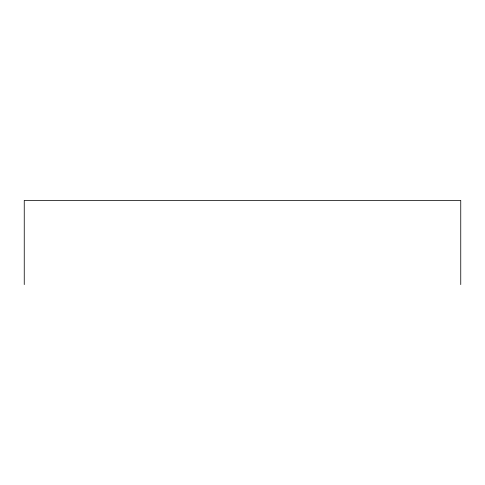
<?xml version="1.0" encoding="UTF-8"?>
<svg xmlns="http://www.w3.org/2000/svg" width="485" height="485" viewBox="0 0 485 485"><rect width="100%" height="100%" fill="white"/><g stroke="black" fill="none" stroke-linecap="round" stroke-linejoin="round"><path stroke-width="0.73" d="M460.75 284.592L460.75 200.408L24.25 200.408L24.25 284.592"/></g></svg>
